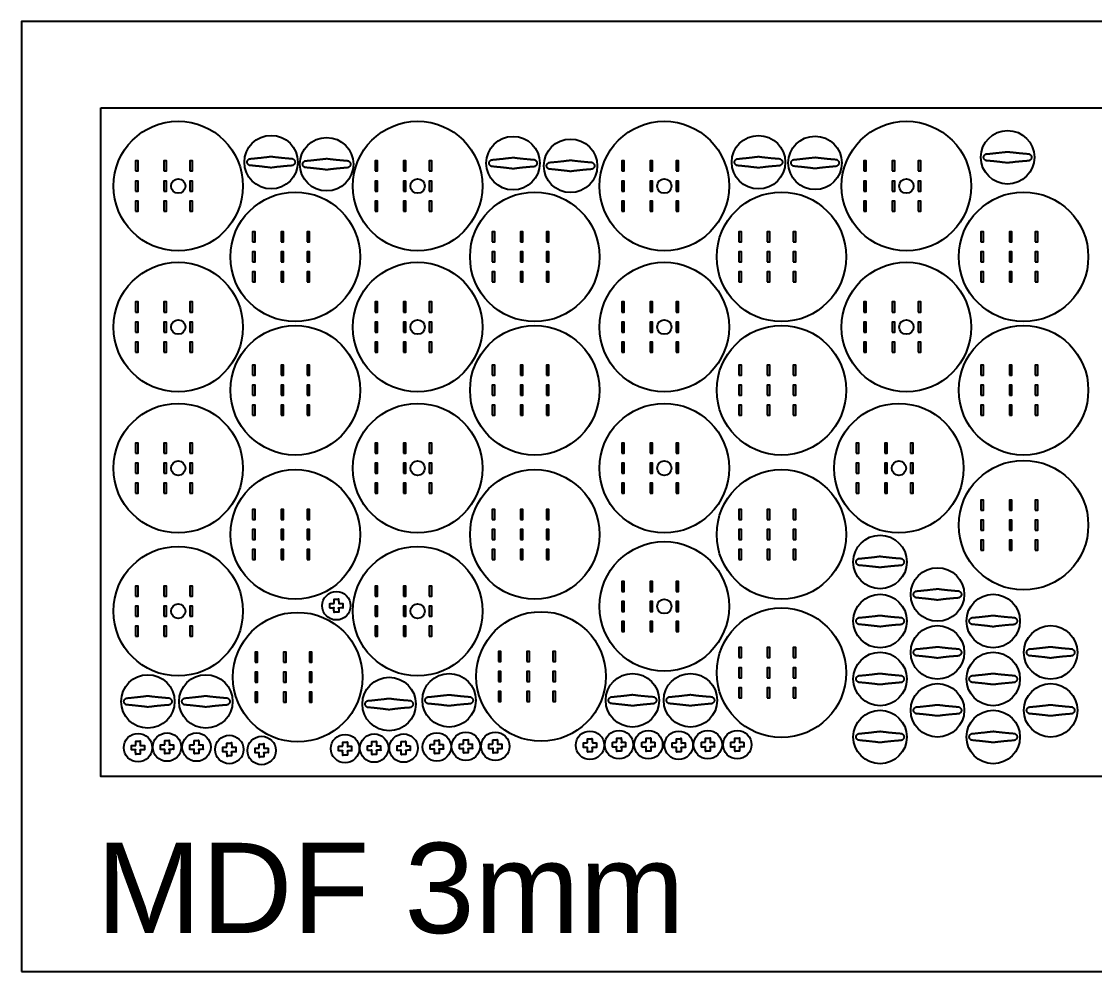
# Model space of a CAD drawing. Header units: metres. Extents: x -93 to 6479, y -472 to 3135.
# Drawn here: x -93 to 1191, y 893 to 2029 of the extents above; entities that cross this region are included whole.
import ezdxf

# ---------------------------------------------------------------- set-up
doc = ezdxf.new("R2010")
doc.units = ezdxf.units.M
doc.header["$LTSCALE"] = 0.001
doc.header["$MEASUREMENT"] = 0
for name, color, linetype, true_color in [('Cortes$Chicos (15)', 1, 'Continuous', 0xff0000), ('Cortes$Grandes (5)', 5, 'Continuous', 0x0000ff), ('Cortes$Medianos (5)', 7, 'Continuous', 0x3fbfbf), ('Láminas MDF', 7, 'Continuous', 0x000000), ('Texto y referencias', 7, 'Continuous', 0x000000)]:
    doc.layers.add(name, color=color, linetype=linetype, true_color=true_color)

msp = doc.modelspace()

# ---------------------------------------------------------------- linework, layer by layer
at = {"layer": 'Cortes$Chicos (15)'}
for points in [[(43.7, 1850.3), (46.7, 1850.3), (46.7, 1862.3), (43.7, 1862.3), (43.7, 1850.3)], [(77.7, 1850.3), (80.7, 1850.3), (80.7, 1862.3), (77.7, 1862.3), (77.7, 1850.3)], [(108.7, 1850.3), (111.7, 1850.3), (111.7, 1862.3), (108.7, 1862.3), (108.7, 1850.3)], [(330.2, 1850.3), (333.2, 1850.3), (333.2, 1862.3), (330.2, 1862.3), (330.2, 1850.3)], [(364.2, 1850.3), (367.2, 1850.3), (367.2, 1862.3), (364.2, 1862.3), (364.2, 1850.3)], [(395.2, 1850.3), (398.2, 1850.3), (398.2, 1862.3), (395.2, 1862.3), (395.2, 1850.3)], [(625.4, 1850.3), (628.4, 1850.3), (628.4, 1862.3), (625.4, 1862.3), (625.4, 1850.3)], [(659.4, 1850.3), (662.4, 1850.3), (662.4, 1862.3), (659.4, 1862.3), (659.4, 1850.3)], [(690.4, 1850.3), (693.4, 1850.3), (693.4, 1862.3), (690.4, 1862.3), (690.4, 1850.3)], [(915.1, 1850.3), (918.1, 1850.3), (918.1, 1862.3), (915.1, 1862.3), (915.1, 1850.3)], [(949.1, 1850.3), (952.1, 1850.3), (952.1, 1862.3), (949.1, 1862.3), (949.1, 1850.3)], [(980.2, 1850.3), (983.2, 1850.3), (983.2, 1862.3), (980.2, 1862.3), (980.2, 1850.3)], [(43.7, 1826.3), (46.7, 1826.3), (46.7, 1838.3), (43.7, 1838.3), (43.7, 1826.3)], [(77.7, 1826.3), (80.7, 1826.3), (80.7, 1838.3), (77.7, 1838.3), (77.7, 1826.3)], [(108.7, 1826.3), (111.7, 1826.3), (111.7, 1838.3), (108.7, 1838.3), (108.7, 1826.3)], [(330.2, 1826.3), (333.2, 1826.3), (333.2, 1838.3), (330.2, 1838.3), (330.2, 1826.3)], [(364.2, 1826.3), (367.2, 1826.3), (367.2, 1838.3), (364.2, 1838.3), (364.2, 1826.3)], [(395.2, 1826.3), (398.2, 1826.3), (398.2, 1838.3), (395.2, 1838.3), (395.2, 1826.3)], [(625.4, 1826.3), (628.4, 1826.3), (628.4, 1838.3), (625.4, 1838.3), (625.4, 1826.3)], [(659.4, 1826.3), (662.4, 1826.3), (662.4, 1838.3), (659.4, 1838.3), (659.4, 1826.3)], [(690.4, 1826.3), (693.4, 1826.3), (693.4, 1838.3), (690.4, 1838.3), (690.4, 1826.3)], [(915.1, 1826.3), (918.1, 1826.3), (918.1, 1838.3), (915.1, 1838.3), (915.1, 1826.3)], [(949.1, 1826.3), (952.1, 1826.3), (952.1, 1838.3), (949.1, 1838.3), (949.1, 1826.3)], [(980.2, 1826.3), (983.2, 1826.3), (983.2, 1838.3), (980.2, 1838.3), (980.2, 1826.3)], [(43.7, 1802.3), (46.7, 1802.3), (46.7, 1814.3), (43.7, 1814.3), (43.7, 1802.3)], [(77.7, 1802.3), (80.7, 1802.3), (80.7, 1814.3), (77.7, 1814.3), (77.7, 1802.3)], [(108.7, 1802.3), (111.7, 1802.3), (111.7, 1814.3), (108.7, 1814.3), (108.7, 1802.3)], [(330.2, 1802.3), (333.2, 1802.3), (333.2, 1814.3), (330.2, 1814.3), (330.2, 1802.3)], [(364.2, 1802.3), (367.2, 1802.3), (367.2, 1814.3), (364.2, 1814.3), (364.2, 1802.3)], [(395.2, 1802.3), (398.2, 1802.3), (398.2, 1814.3), (395.2, 1814.3), (395.2, 1802.3)], [(625.4, 1802.3), (628.4, 1802.3), (628.4, 1814.3), (625.4, 1814.3), (625.4, 1802.3)], [(659.4, 1802.3), (662.4, 1802.3), (662.4, 1814.3), (659.4, 1814.3), (659.4, 1802.3)], [(690.4, 1802.3), (693.4, 1802.3), (693.4, 1814.3), (690.4, 1814.3), (690.4, 1802.3)], [(915.1, 1802.3), (918.1, 1802.3), (918.1, 1814.3), (915.1, 1814.3), (915.1, 1802.3)], [(949.1, 1802.3), (952.1, 1802.3), (952.1, 1814.3), (949.1, 1814.3), (949.1, 1802.3)], [(980.2, 1802.3), (983.2, 1802.3), (983.2, 1814.3), (980.2, 1814.3), (980.2, 1802.3)], [(183.8, 1765.6), (186.8, 1765.6), (186.8, 1777.6), (183.8, 1777.6), (183.8, 1765.6)], [(217.8, 1765.6), (220.8, 1765.6), (220.8, 1777.6), (217.8, 1777.6), (217.8, 1765.6)], [(248.9, 1765.6), (251.9, 1765.6), (251.9, 1777.6), (248.9, 1777.6), (248.9, 1765.6)], [(470.4, 1765.6), (473.4, 1765.6), (473.4, 1777.6), (470.4, 1777.6), (470.4, 1765.6)], [(504.3, 1765.6), (507.3, 1765.6), (507.3, 1777.6), (504.3, 1777.6), (504.3, 1765.6)], [(535.4, 1765.6), (538.4, 1765.6), (538.4, 1777.6), (535.4, 1777.6), (535.4, 1765.6)], [(765.6, 1765.6), (768.6, 1765.6), (768.6, 1777.6), (765.6, 1777.6), (765.6, 1765.6)], [(799.5, 1765.6), (802.5, 1765.6), (802.5, 1777.6), (799.5, 1777.6), (799.5, 1765.6)], [(830.6, 1765.6), (833.6, 1765.6), (833.6, 1777.6), (830.6, 1777.6), (830.6, 1765.6)], [(1055.3, 1765.6), (1058.3, 1765.6), (1058.3, 1777.6), (1055.3, 1777.6), (1055.3, 1765.6)], [(1089.3, 1765.6), (1092.3, 1765.6), (1092.3, 1777.6), (1089.3, 1777.6), (1089.3, 1765.6)], [(1120.3, 1765.6), (1123.3, 1765.6), (1123.3, 1777.6), (1120.3, 1777.6), (1120.3, 1765.6)], [(183.8, 1741.6), (186.8, 1741.6), (186.8, 1753.6), (183.8, 1753.6), (183.8, 1741.6)], [(217.8, 1741.6), (220.8, 1741.6), (220.8, 1753.6), (217.8, 1753.6), (217.8, 1741.6)], [(248.9, 1741.6), (251.9, 1741.6), (251.9, 1753.6), (248.9, 1753.6), (248.9, 1741.6)], [(470.4, 1741.6), (473.4, 1741.6), (473.4, 1753.6), (470.4, 1753.6), (470.4, 1741.6)], [(504.3, 1741.6), (507.3, 1741.6), (507.3, 1753.6), (504.3, 1753.6), (504.3, 1741.6)], [(535.4, 1741.6), (538.4, 1741.6), (538.4, 1753.6), (535.4, 1753.6), (535.4, 1741.6)], [(765.6, 1741.6), (768.6, 1741.6), (768.6, 1753.6), (765.6, 1753.6), (765.6, 1741.6)], [(799.5, 1741.6), (802.5, 1741.6), (802.5, 1753.6), (799.5, 1753.6), (799.5, 1741.6)], [(830.6, 1741.6), (833.6, 1741.6), (833.6, 1753.6), (830.6, 1753.6), (830.6, 1741.6)], [(1055.3, 1741.6), (1058.3, 1741.6), (1058.3, 1753.6), (1055.3, 1753.6), (1055.3, 1741.6)], [(1089.3, 1741.6), (1092.3, 1741.6), (1092.3, 1753.6), (1089.3, 1753.6), (1089.3, 1741.6)], [(1120.3, 1741.6), (1123.3, 1741.6), (1123.3, 1753.6), (1120.3, 1753.6), (1120.3, 1741.6)], [(183.8, 1717.6), (186.8, 1717.6), (186.8, 1729.6), (183.8, 1729.6), (183.8, 1717.6)], [(217.8, 1717.6), (220.8, 1717.6), (220.8, 1729.6), (217.8, 1729.6), (217.8, 1717.6)], [(248.9, 1717.6), (251.9, 1717.6), (251.9, 1729.6), (248.9, 1729.6), (248.9, 1717.6)], [(470.4, 1717.6), (473.4, 1717.6), (473.4, 1729.6), (470.4, 1729.6), (470.4, 1717.6)], [(504.3, 1717.6), (507.3, 1717.6), (507.3, 1729.6), (504.3, 1729.6), (504.3, 1717.6)], [(535.4, 1717.6), (538.4, 1717.6), (538.4, 1729.6), (535.4, 1729.6), (535.4, 1717.6)], [(765.6, 1717.6), (768.6, 1717.6), (768.6, 1729.6), (765.6, 1729.6), (765.6, 1717.6)], [(799.5, 1717.6), (802.5, 1717.6), (802.5, 1729.6), (799.5, 1729.6), (799.5, 1717.6)], [(830.6, 1717.6), (833.6, 1717.6), (833.6, 1729.6), (830.6, 1729.6), (830.6, 1717.6)], [(1055.3, 1717.6), (1058.3, 1717.6), (1058.3, 1729.6), (1055.3, 1729.6), (1055.3, 1717.6)], [(1089.3, 1717.6), (1092.3, 1717.6), (1092.3, 1729.6), (1089.3, 1729.6), (1089.3, 1717.6)], [(1120.3, 1717.6), (1123.3, 1717.6), (1123.3, 1729.6), (1120.3, 1729.6), (1120.3, 1717.6)], [(43.7, 1681.6), (46.7, 1681.6), (46.7, 1693.6), (43.7, 1693.6), (43.7, 1681.6)], [(77.7, 1681.6), (80.7, 1681.6), (80.7, 1693.6), (77.7, 1693.6), (77.7, 1681.6)], [(108.7, 1681.6), (111.7, 1681.6), (111.7, 1693.6), (108.7, 1693.6), (108.7, 1681.6)], [(330.2, 1681.6), (333.2, 1681.6), (333.2, 1693.6), (330.2, 1693.6), (330.2, 1681.6)], [(364.2, 1681.6), (367.2, 1681.6), (367.2, 1693.6), (364.2, 1693.6), (364.2, 1681.6)], [(395.2, 1681.6), (398.2, 1681.6), (398.2, 1693.6), (395.2, 1693.6), (395.2, 1681.6)], [(625.4, 1681.6), (628.4, 1681.6), (628.4, 1693.6), (625.4, 1693.6), (625.4, 1681.6)], [(659.4, 1681.6), (662.4, 1681.6), (662.4, 1693.6), (659.4, 1693.6), (659.4, 1681.6)], [(690.4, 1681.6), (693.4, 1681.6), (693.4, 1693.6), (690.4, 1693.6), (690.4, 1681.6)], [(915.1, 1681.6), (918.1, 1681.6), (918.1, 1693.6), (915.1, 1693.6), (915.1, 1681.6)], [(949.1, 1681.6), (952.1, 1681.6), (952.1, 1693.6), (949.1, 1693.6), (949.1, 1681.6)], [(980.2, 1681.6), (983.2, 1681.6), (983.2, 1693.6), (980.2, 1693.6), (980.2, 1681.6)], [(43.7, 1657.6), (46.7, 1657.6), (46.7, 1669.6), (43.7, 1669.6), (43.7, 1657.6)], [(77.7, 1657.6), (80.7, 1657.6), (80.7, 1669.6), (77.7, 1669.6), (77.7, 1657.6)], [(108.7, 1657.6), (111.7, 1657.6), (111.7, 1669.6), (108.7, 1669.6), (108.7, 1657.6)], [(330.2, 1657.6), (333.2, 1657.6), (333.2, 1669.6), (330.2, 1669.6), (330.2, 1657.6)], [(364.2, 1657.6), (367.2, 1657.6), (367.2, 1669.6), (364.2, 1669.6), (364.2, 1657.6)], [(395.2, 1657.6), (398.2, 1657.6), (398.2, 1669.6), (395.2, 1669.6), (395.2, 1657.6)], [(625.4, 1657.6), (628.4, 1657.6), (628.4, 1669.6), (625.4, 1669.6), (625.4, 1657.6)], [(659.4, 1657.6), (662.4, 1657.6), (662.4, 1669.6), (659.4, 1669.6), (659.4, 1657.6)], [(690.4, 1657.6), (693.4, 1657.6), (693.4, 1669.6), (690.4, 1669.6), (690.4, 1657.6)], [(915.1, 1657.6), (918.1, 1657.6), (918.1, 1669.6), (915.1, 1669.6), (915.1, 1657.6)], [(949.1, 1657.6), (952.1, 1657.6), (952.1, 1669.6), (949.1, 1669.6), (949.1, 1657.6)], [(980.2, 1657.6), (983.2, 1657.6), (983.2, 1669.6), (980.2, 1669.6), (980.2, 1657.6)], [(43.7, 1633.6), (46.7, 1633.6), (46.7, 1645.6), (43.7, 1645.6), (43.7, 1633.6)], [(77.7, 1633.6), (80.7, 1633.6), (80.7, 1645.6), (77.7, 1645.6), (77.7, 1633.6)], [(108.7, 1633.6), (111.7, 1633.6), (111.7, 1645.6), (108.7, 1645.6), (108.7, 1633.6)], [(330.2, 1633.6), (333.2, 1633.6), (333.2, 1645.6), (330.2, 1645.6), (330.2, 1633.6)], [(364.2, 1633.6), (367.2, 1633.6), (367.2, 1645.6), (364.2, 1645.6), (364.2, 1633.6)], [(395.2, 1633.6), (398.2, 1633.6), (398.2, 1645.6), (395.2, 1645.6), (395.2, 1633.6)], [(625.4, 1633.6), (628.4, 1633.6), (628.4, 1645.6), (625.4, 1645.6), (625.4, 1633.6)], [(659.4, 1633.6), (662.4, 1633.6), (662.4, 1645.6), (659.4, 1645.6), (659.4, 1633.6)], [(690.4, 1633.6), (693.4, 1633.6), (693.4, 1645.6), (690.4, 1645.6), (690.4, 1633.6)], [(915.1, 1633.6), (918.1, 1633.6), (918.1, 1645.6), (915.1, 1645.6), (915.1, 1633.6)], [(949.1, 1633.6), (952.1, 1633.6), (952.1, 1645.6), (949.1, 1645.6), (949.1, 1633.6)], [(980.2, 1633.6), (983.2, 1633.6), (983.2, 1645.6), (980.2, 1645.6), (980.2, 1633.6)], [(183.8, 1606), (186.8, 1606), (186.8, 1618), (183.8, 1618), (183.8, 1606)], [(217.8, 1606), (220.8, 1606), (220.8, 1618), (217.8, 1618), (217.8, 1606)], [(248.9, 1606), (251.9, 1606), (251.9, 1618), (248.9, 1618), (248.9, 1606)], [(470.4, 1606), (473.4, 1606), (473.4, 1618), (470.4, 1618), (470.4, 1606)], [(504.3, 1606), (507.3, 1606), (507.3, 1618), (504.3, 1618), (504.3, 1606)], [(535.4, 1606), (538.4, 1606), (538.4, 1618), (535.4, 1618), (535.4, 1606)], [(765.6, 1606), (768.6, 1606), (768.6, 1618), (765.6, 1618), (765.6, 1606)], [(799.5, 1606), (802.5, 1606), (802.5, 1618), (799.5, 1618), (799.5, 1606)], [(830.6, 1606), (833.6, 1606), (833.6, 1618), (830.6, 1618), (830.6, 1606)], [(1055.3, 1606), (1058.3, 1606), (1058.3, 1618), (1055.3, 1618), (1055.3, 1606)], [(1089.3, 1606), (1092.3, 1606), (1092.3, 1618), (1089.3, 1618), (1089.3, 1606)], [(1120.3, 1606), (1123.3, 1606), (1123.3, 1618), (1120.3, 1618), (1120.3, 1606)], [(183.8, 1582), (186.8, 1582), (186.8, 1594), (183.8, 1594), (183.8, 1582)], [(217.8, 1582), (220.8, 1582), (220.8, 1594), (217.8, 1594), (217.8, 1582)], [(248.9, 1582), (251.9, 1582), (251.9, 1594), (248.9, 1594), (248.9, 1582)], [(470.4, 1582), (473.4, 1582), (473.4, 1594), (470.4, 1594), (470.4, 1582)], [(504.3, 1582), (507.3, 1582), (507.3, 1594), (504.3, 1594), (504.3, 1582)], [(535.4, 1582), (538.4, 1582), (538.4, 1594), (535.4, 1594), (535.4, 1582)], [(765.6, 1582), (768.6, 1582), (768.6, 1594), (765.6, 1594), (765.6, 1582)], [(799.5, 1582), (802.5, 1582), (802.5, 1594), (799.5, 1594), (799.5, 1582)], [(830.6, 1582), (833.6, 1582), (833.6, 1594), (830.6, 1594), (830.6, 1582)], [(1055.3, 1582), (1058.3, 1582), (1058.3, 1594), (1055.3, 1594), (1055.3, 1582)], [(1089.3, 1582), (1092.3, 1582), (1092.3, 1594), (1089.3, 1594), (1089.3, 1582)], [(1120.3, 1582), (1123.3, 1582), (1123.3, 1594), (1120.3, 1594), (1120.3, 1582)], [(183.8, 1558), (186.8, 1558), (186.8, 1570), (183.8, 1570), (183.8, 1558)], [(217.8, 1558), (220.8, 1558), (220.8, 1570), (217.8, 1570), (217.8, 1558)], [(248.9, 1558), (251.9, 1558), (251.9, 1570), (248.9, 1570), (248.9, 1558)], [(470.4, 1558), (473.4, 1558), (473.4, 1570), (470.4, 1570), (470.4, 1558)], [(504.3, 1558), (507.3, 1558), (507.3, 1570), (504.3, 1570), (504.3, 1558)], [(535.4, 1558), (538.4, 1558), (538.4, 1570), (535.4, 1570), (535.4, 1558)], [(765.6, 1558), (768.6, 1558), (768.6, 1570), (765.6, 1570), (765.6, 1558)], [(799.5, 1558), (802.5, 1558), (802.5, 1570), (799.5, 1570), (799.5, 1558)], [(830.6, 1558), (833.6, 1558), (833.6, 1570), (830.6, 1570), (830.6, 1558)], [(1055.3, 1558), (1058.3, 1558), (1058.3, 1570), (1055.3, 1570), (1055.3, 1558)], [(1089.3, 1558), (1092.3, 1558), (1092.3, 1570), (1089.3, 1570), (1089.3, 1558)], [(1120.3, 1558), (1123.3, 1558), (1123.3, 1570), (1120.3, 1570), (1120.3, 1558)], [(43.7, 1512.8), (46.7, 1512.8), (46.7, 1524.8), (43.7, 1524.8), (43.7, 1512.8)], [(77.7, 1512.8), (80.7, 1512.8), (80.7, 1524.8), (77.7, 1524.8), (77.7, 1512.8)], [(108.7, 1512.8), (111.7, 1512.8), (111.7, 1524.8), (108.7, 1524.8), (108.7, 1512.8)], [(330.2, 1512.8), (333.2, 1512.8), (333.2, 1524.8), (330.2, 1524.8), (330.2, 1512.8)], [(364.2, 1512.8), (367.2, 1512.8), (367.2, 1524.8), (364.2, 1524.8), (364.2, 1512.8)], [(395.2, 1512.8), (398.2, 1512.8), (398.2, 1524.8), (395.2, 1524.8), (395.2, 1512.8)], [(625.4, 1512.8), (628.4, 1512.8), (628.4, 1524.8), (625.4, 1524.8), (625.4, 1512.8)], [(659.4, 1512.8), (662.4, 1512.8), (662.4, 1524.8), (659.4, 1524.8), (659.4, 1512.8)], [(690.4, 1512.8), (693.4, 1512.8), (693.4, 1524.8), (690.4, 1524.8), (690.4, 1512.8)], [(906.1, 1512.8), (909.1, 1512.8), (909.1, 1524.8), (906.1, 1524.8), (906.1, 1512.8)], [(940.1, 1512.8), (943.1, 1512.8), (943.1, 1524.8), (940.1, 1524.8), (940.1, 1512.8)], [(971.2, 1512.8), (974.2, 1512.8), (974.2, 1524.8), (971.2, 1524.8), (971.2, 1512.8)], [(43.7, 1488.8), (46.7, 1488.8), (46.7, 1500.8), (43.7, 1500.8), (43.7, 1488.8)], [(77.7, 1488.8), (80.7, 1488.8), (80.7, 1500.8), (77.7, 1500.8), (77.7, 1488.8)], [(108.7, 1488.8), (111.7, 1488.8), (111.7, 1500.8), (108.7, 1500.8), (108.7, 1488.8)], [(330.2, 1488.8), (333.2, 1488.8), (333.2, 1500.8), (330.2, 1500.8), (330.2, 1488.8)], [(364.2, 1488.8), (367.2, 1488.8), (367.2, 1500.8), (364.2, 1500.8), (364.2, 1488.8)], [(395.2, 1488.8), (398.2, 1488.8), (398.2, 1500.8), (395.2, 1500.8), (395.2, 1488.8)], [(625.4, 1488.8), (628.4, 1488.8), (628.4, 1500.8), (625.4, 1500.8), (625.4, 1488.8)], [(659.4, 1488.8), (662.4, 1488.8), (662.4, 1500.8), (659.4, 1500.8), (659.4, 1488.8)], [(690.4, 1488.8), (693.4, 1488.8), (693.4, 1500.8), (690.4, 1500.8), (690.4, 1488.8)], [(906.1, 1488.8), (909.1, 1488.8), (909.1, 1500.8), (906.1, 1500.8), (906.1, 1488.8)], [(940.1, 1488.8), (943.1, 1488.8), (943.1, 1500.8), (940.1, 1500.8), (940.1, 1488.8)], [(971.2, 1488.8), (974.2, 1488.8), (974.2, 1500.8), (971.2, 1500.8), (971.2, 1488.8)], [(43.7, 1464.8), (46.7, 1464.8), (46.7, 1476.8), (43.7, 1476.8), (43.7, 1464.8)], [(77.7, 1464.8), (80.7, 1464.8), (80.7, 1476.8), (77.7, 1476.8), (77.7, 1464.8)], [(108.7, 1464.8), (111.7, 1464.8), (111.7, 1476.8), (108.7, 1476.8), (108.7, 1464.8)], [(330.2, 1464.8), (333.2, 1464.8), (333.2, 1476.8), (330.2, 1476.8), (330.2, 1464.8)], [(364.2, 1464.8), (367.2, 1464.8), (367.2, 1476.8), (364.2, 1476.8), (364.2, 1464.8)], [(395.2, 1464.8), (398.2, 1464.8), (398.2, 1476.8), (395.2, 1476.8), (395.2, 1464.8)], [(625.4, 1464.8), (628.4, 1464.8), (628.4, 1476.8), (625.4, 1476.8), (625.4, 1464.8)], [(659.4, 1464.8), (662.4, 1464.8), (662.4, 1476.8), (659.4, 1476.8), (659.4, 1464.8)], [(690.4, 1464.8), (693.4, 1464.8), (693.4, 1476.8), (690.4, 1476.8), (690.4, 1464.8)], [(906.1, 1464.8), (909.1, 1464.8), (909.1, 1476.8), (906.1, 1476.8), (906.1, 1464.8)], [(940.1, 1464.8), (943.1, 1464.8), (943.1, 1476.8), (940.1, 1476.8), (940.1, 1464.8)], [(971.2, 1464.8), (974.2, 1464.8), (974.2, 1476.8), (971.2, 1476.8), (971.2, 1464.8)], [(1055.3, 1444.6), (1058.3, 1444.6), (1058.3, 1456.6), (1055.3, 1456.6), (1055.3, 1444.6)], [(1089.3, 1444.6), (1092.3, 1444.6), (1092.3, 1456.6), (1089.3, 1456.6), (1089.3, 1444.6)], [(1120.3, 1444.6), (1123.3, 1444.6), (1123.3, 1456.6), (1120.3, 1456.6), (1120.3, 1444.6)], [(183.8, 1433.5), (186.8, 1433.5), (186.8, 1445.5), (183.8, 1445.5), (183.8, 1433.5)], [(217.8, 1433.5), (220.8, 1433.5), (220.8, 1445.5), (217.8, 1445.5), (217.8, 1433.5)], [(248.9, 1433.5), (251.9, 1433.5), (251.9, 1445.5), (248.9, 1445.5), (248.9, 1433.5)], [(470.4, 1433.5), (473.4, 1433.5), (473.4, 1445.5), (470.4, 1445.5), (470.4, 1433.5)], [(504.3, 1433.5), (507.3, 1433.5), (507.3, 1445.5), (504.3, 1445.5), (504.3, 1433.5)], [(535.4, 1433.5), (538.4, 1433.5), (538.4, 1445.5), (535.4, 1445.5), (535.4, 1433.5)], [(765.6, 1433.5), (768.6, 1433.5), (768.6, 1445.5), (765.6, 1445.5), (765.6, 1433.5)], [(799.5, 1433.5), (802.5, 1433.5), (802.5, 1445.5), (799.5, 1445.5), (799.5, 1433.5)], [(830.6, 1433.5), (833.6, 1433.5), (833.6, 1445.5), (830.6, 1445.5), (830.6, 1433.5)], [(1055.3, 1420.6), (1058.3, 1420.6), (1058.3, 1432.6), (1055.3, 1432.6), (1055.3, 1420.6)], [(1089.3, 1420.6), (1092.3, 1420.6), (1092.3, 1432.6), (1089.3, 1432.6), (1089.3, 1420.6)], [(1120.3, 1420.6), (1123.3, 1420.6), (1123.3, 1432.6), (1120.3, 1432.6), (1120.3, 1420.6)], [(183.8, 1409.5), (186.8, 1409.5), (186.8, 1421.5), (183.8, 1421.5), (183.8, 1409.5)], [(217.8, 1409.5), (220.8, 1409.5), (220.8, 1421.5), (217.8, 1421.5), (217.8, 1409.5)], [(248.9, 1409.5), (251.9, 1409.5), (251.9, 1421.5), (248.9, 1421.5), (248.9, 1409.5)], [(470.4, 1409.5), (473.4, 1409.5), (473.4, 1421.5), (470.4, 1421.5), (470.4, 1409.5)], [(504.3, 1409.5), (507.3, 1409.5), (507.3, 1421.5), (504.3, 1421.5), (504.3, 1409.5)], [(535.4, 1409.5), (538.4, 1409.5), (538.4, 1421.5), (535.4, 1421.5), (535.4, 1409.5)], [(765.6, 1409.5), (768.6, 1409.5), (768.6, 1421.5), (765.6, 1421.5), (765.6, 1409.5)], [(799.5, 1409.5), (802.5, 1409.5), (802.5, 1421.5), (799.5, 1421.5), (799.5, 1409.5)], [(830.6, 1409.5), (833.6, 1409.5), (833.6, 1421.5), (830.6, 1421.5), (830.6, 1409.5)], [(1055.3, 1396.6), (1058.3, 1396.6), (1058.3, 1408.6), (1055.3, 1408.6), (1055.3, 1396.6)], [(1089.3, 1396.6), (1092.3, 1396.6), (1092.3, 1408.6), (1089.3, 1408.6), (1089.3, 1396.6)], [(1120.3, 1396.6), (1123.3, 1396.6), (1123.3, 1408.6), (1120.3, 1408.6), (1120.3, 1396.6)], [(183.8, 1385.5), (186.8, 1385.5), (186.8, 1397.5), (183.8, 1397.5), (183.8, 1385.5)], [(217.8, 1385.5), (220.8, 1385.5), (220.8, 1397.5), (217.8, 1397.5), (217.8, 1385.5)], [(248.9, 1385.5), (251.9, 1385.5), (251.9, 1397.5), (248.9, 1397.5), (248.9, 1385.5)], [(470.4, 1385.5), (473.4, 1385.5), (473.4, 1397.5), (470.4, 1397.5), (470.4, 1385.5)], [(504.3, 1385.5), (507.3, 1385.5), (507.3, 1397.5), (504.3, 1397.5), (504.3, 1385.5)], [(535.4, 1385.5), (538.4, 1385.5), (538.4, 1397.5), (535.4, 1397.5), (535.4, 1385.5)], [(765.6, 1385.5), (768.6, 1385.5), (768.6, 1397.5), (765.6, 1397.5), (765.6, 1385.5)], [(799.5, 1385.5), (802.5, 1385.5), (802.5, 1397.5), (799.5, 1397.5), (799.5, 1385.5)], [(830.6, 1385.5), (833.6, 1385.5), (833.6, 1397.5), (830.6, 1397.5), (830.6, 1385.5)], [(43.7, 1341.7), (46.7, 1341.7), (46.7, 1353.7), (43.7, 1353.7), (43.7, 1341.7)], [(77.7, 1341.7), (80.7, 1341.7), (80.7, 1353.7), (77.7, 1353.7), (77.7, 1341.7)], [(108.7, 1341.7), (111.7, 1341.7), (111.7, 1353.7), (108.7, 1353.7), (108.7, 1341.7)], [(330.2, 1341.7), (333.2, 1341.7), (333.2, 1353.7), (330.2, 1353.7), (330.2, 1341.7)], [(364.2, 1341.7), (367.2, 1341.7), (367.2, 1353.7), (364.2, 1353.7), (364.2, 1341.7)], [(395.2, 1341.7), (398.2, 1341.7), (398.2, 1353.7), (395.2, 1353.7), (395.2, 1341.7)], [(625.4, 1347.4), (628.4, 1347.4), (628.4, 1359.4), (625.4, 1359.4), (625.4, 1347.4)], [(659.4, 1347.4), (662.4, 1347.4), (662.4, 1359.4), (659.4, 1359.4), (659.4, 1347.4)], [(690.4, 1347.4), (693.4, 1347.4), (693.4, 1359.4), (690.4, 1359.4), (690.4, 1347.4)], [(43.7, 1317.7), (46.7, 1317.7), (46.7, 1329.7), (43.7, 1329.7), (43.7, 1317.7)], [(77.7, 1317.7), (80.7, 1317.7), (80.7, 1329.7), (77.7, 1329.7), (77.7, 1317.7)], [(108.7, 1317.7), (111.7, 1317.7), (111.7, 1329.7), (108.7, 1329.7), (108.7, 1317.7)], [(330.2, 1317.7), (333.2, 1317.7), (333.2, 1329.7), (330.2, 1329.7), (330.2, 1317.7)], [(364.2, 1317.7), (367.2, 1317.7), (367.2, 1329.7), (364.2, 1329.7), (364.2, 1317.7)], [(395.2, 1317.7), (398.2, 1317.7), (398.2, 1329.7), (395.2, 1329.7), (395.2, 1317.7)], [(625.4, 1323.4), (628.4, 1323.4), (628.4, 1335.4), (625.4, 1335.4), (625.4, 1323.4)], [(659.4, 1323.4), (662.4, 1323.4), (662.4, 1335.4), (659.4, 1335.4), (659.4, 1323.4)], [(690.4, 1323.4), (693.4, 1323.4), (693.4, 1335.4), (690.4, 1335.4), (690.4, 1323.4)], [(625.4, 1299.4), (628.4, 1299.4), (628.4, 1311.4), (625.4, 1311.4), (625.4, 1299.4)], [(659.4, 1299.4), (662.4, 1299.4), (662.4, 1311.4), (659.4, 1311.4), (659.4, 1299.4)], [(690.4, 1299.4), (693.4, 1299.4), (693.4, 1311.4), (690.4, 1311.4), (690.4, 1299.4)], [(43.7, 1293.7), (46.7, 1293.7), (46.7, 1305.7), (43.7, 1305.7), (43.7, 1293.7)], [(77.7, 1293.7), (80.7, 1293.7), (80.7, 1305.7), (77.7, 1305.7), (77.7, 1293.7)], [(108.7, 1293.7), (111.7, 1293.7), (111.7, 1305.7), (108.7, 1305.7), (108.7, 1293.7)], [(330.2, 1293.7), (333.2, 1293.7), (333.2, 1305.7), (330.2, 1305.7), (330.2, 1293.7)], [(364.2, 1293.7), (367.2, 1293.7), (367.2, 1305.7), (364.2, 1305.7), (364.2, 1293.7)], [(395.2, 1293.7), (398.2, 1293.7), (398.2, 1305.7), (395.2, 1305.7), (395.2, 1293.7)], [(186.7, 1262.8), (189.7, 1262.8), (189.7, 1274.8), (186.7, 1274.8), (186.7, 1262.8)], [(220.7, 1262.8), (223.7, 1262.8), (223.7, 1274.8), (220.7, 1274.8), (220.7, 1262.8)], [(251.7, 1262.8), (254.7, 1262.8), (254.7, 1274.8), (251.7, 1274.8), (251.7, 1262.8)], [(477.9, 1263.6), (480.9, 1263.6), (480.9, 1275.6), (477.9, 1275.6), (477.9, 1263.6)], [(511.9, 1263.6), (514.9, 1263.6), (514.9, 1275.6), (511.9, 1275.6), (511.9, 1263.6)], [(543, 1263.6), (546, 1263.6), (546, 1275.6), (543, 1275.6), (543, 1263.6)], [(765.6, 1268.1), (768.6, 1268.1), (768.6, 1280.1), (765.6, 1280.1), (765.6, 1268.1)], [(799.5, 1268.1), (802.5, 1268.1), (802.5, 1280.1), (799.5, 1280.1), (799.5, 1268.1)], [(830.6, 1268.1), (833.6, 1268.1), (833.6, 1280.1), (830.6, 1280.1), (830.6, 1268.1)], [(186.7, 1238.8), (189.7, 1238.8), (189.7, 1250.8), (186.7, 1250.8), (186.7, 1238.8)], [(220.7, 1238.8), (223.7, 1238.8), (223.7, 1250.8), (220.7, 1250.8), (220.7, 1238.8)], [(251.7, 1238.8), (254.7, 1238.8), (254.7, 1250.8), (251.7, 1250.8), (251.7, 1238.8)], [(477.9, 1239.6), (480.9, 1239.6), (480.9, 1251.6), (477.9, 1251.6), (477.9, 1239.6)], [(511.9, 1239.6), (514.9, 1239.6), (514.9, 1251.6), (511.9, 1251.6), (511.9, 1239.6)], [(543, 1239.6), (546, 1239.6), (546, 1251.6), (543, 1251.6), (543, 1239.6)], [(765.6, 1244.1), (768.6, 1244.1), (768.6, 1256.1), (765.6, 1256.1), (765.6, 1244.1)], [(799.5, 1244.1), (802.5, 1244.1), (802.5, 1256.1), (799.5, 1256.1), (799.5, 1244.1)], [(830.6, 1244.1), (833.6, 1244.1), (833.6, 1256.1), (830.6, 1256.1), (830.6, 1244.1)], [(186.7, 1214.8), (189.7, 1214.8), (189.7, 1226.8), (186.7, 1226.8), (186.7, 1214.8)], [(220.7, 1214.8), (223.7, 1214.8), (223.7, 1226.8), (220.7, 1226.8), (220.7, 1214.8)], [(251.7, 1214.8), (254.7, 1214.8), (254.7, 1226.8), (251.7, 1226.8), (251.7, 1214.8)], [(477.9, 1215.6), (480.9, 1215.6), (480.9, 1227.6), (477.9, 1227.6), (477.9, 1215.6)], [(511.9, 1215.6), (514.9, 1215.6), (514.9, 1227.6), (511.9, 1227.6), (511.9, 1215.6)], [(543, 1215.6), (546, 1215.6), (546, 1227.6), (543, 1227.6), (543, 1215.6)], [(765.6, 1220.1), (768.6, 1220.1), (768.6, 1232.1), (765.6, 1232.1), (765.6, 1220.1)], [(799.5, 1220.1), (802.5, 1220.1), (802.5, 1232.1), (799.5, 1232.1), (799.5, 1220.1)], [(830.6, 1220.1), (833.6, 1220.1), (833.6, 1232.1), (830.6, 1232.1), (830.6, 1220.1)]]:
    msp.add_lwpolyline(points, dxfattribs=at)
for centre, radius in [((94.7, 1832.3), 77.5), ((381.2, 1832.3), 77.5), ((676.4, 1832.3), 77.5), ((966.1, 1832.3), 77.5), ((94.7, 1832.3), 8.62), ((381.2, 1832.3), 8.62), ((676.4, 1832.3), 8.62), ((966.1, 1832.3), 8.62), ((234.8, 1747.6), 77.5), ((521.4, 1747.6), 77.5), ((816.6, 1747.6), 77.5), ((1106.3, 1747.6), 77.5), ((94.7, 1663.6), 77.5), ((381.2, 1663.6), 77.5), ((676.4, 1663.6), 77.5), ((966.1, 1663.6), 77.5), ((94.7, 1663.6), 8.62), ((381.2, 1663.6), 8.62), ((676.4, 1663.6), 8.62), ((966.1, 1663.6), 8.62), ((234.8, 1588), 77.5), ((521.4, 1588), 77.5), ((816.6, 1588), 77.5), ((1106.3, 1588), 77.5), ((94.7, 1494.8), 77.5), ((381.2, 1494.8), 77.5), ((676.4, 1494.8), 77.5), ((957.1, 1494.8), 77.5), ((94.7, 1494.8), 8.62), ((381.2, 1494.8), 8.62), ((676.4, 1494.8), 8.62), ((957.1, 1494.8), 8.62), ((1106.3, 1426.6), 77.5), ((234.8, 1415.5), 77.5), ((521.4, 1415.5), 77.5), ((816.6, 1415.5), 77.5), ((934.6, 1382.6), 32), ((94.7, 1323.7), 77.5), ((381.2, 1323.7), 77.5), ((676.4, 1329.4), 77.5), ((1003.3, 1343.7), 32), ((676.4, 1329.4), 8.62), ((934.6, 1311.9), 32), ((1070, 1311.9), 32), ((94.7, 1323.7), 8.62), ((381.2, 1323.7), 8.62), ((528.9, 1245.6), 77.5), ((816.6, 1250.1), 77.5), ((237.7, 1244.8), 77.5), ((1003.3, 1274.4), 32), ((1138.7, 1274.4), 32), ((934.6, 1242.6), 32), ((1070, 1242.6), 32), ((418.9, 1217.1), 32), ((638.3, 1217.1), 32), ((707.7, 1217.1), 32), ((1003.3, 1205.1), 32), ((1138.7, 1205.1), 32), ((934.6, 1173.2), 32), ((1070, 1173.2), 32)]:
    msp.add_circle(centre, radius, dxfattribs=at)
for points in [[(959.3, 1378.3), (963, 1378.5), (963.3, 1382.6), (963, 1386.7), (959.3, 1386.9), (947, 1387.7), (934.6, 1389.4), (922.3, 1387.8), (910, 1386.7), (906.3, 1386.8), (905.9, 1382.6), (906.3, 1378.4), (910, 1378.5), (922.3, 1377.4), (934.6, 1375.9), (947, 1377.5), (959.3, 1378.3)], [(1027.9, 1339.5), (1031.7, 1339.7), (1032, 1343.7), (1031.7, 1347.8), (1027.9, 1348), (1015.6, 1348.8), (1003.3, 1350.5), (991, 1348.9), (978.7, 1347.8), (975, 1347.9), (974.6, 1343.7), (975, 1339.5), (978.7, 1339.7), (991, 1338.5), (1003.3, 1337), (1015.6, 1338.6), (1027.9, 1339.5)], [(959.3, 1307.6), (963, 1307.8), (963.3, 1311.9), (963, 1316), (959.3, 1316.2), (947, 1317), (934.6, 1318.7), (922.3, 1317.1), (910, 1316), (906.3, 1316.1), (905.9, 1311.9), (906.3, 1307.7), (910, 1307.8), (922.3, 1306.7), (934.6, 1305.1), (947, 1306.8), (959.3, 1307.6)], [(1094.6, 1307.6), (1098.3, 1307.8), (1098.7, 1311.9), (1098.3, 1316), (1094.6, 1316.2), (1082.3, 1317), (1070, 1318.7), (1057.7, 1317.1), (1045.4, 1316), (1041.6, 1316.1), (1041.3, 1311.9), (1041.6, 1307.7), (1045.4, 1307.8), (1057.7, 1306.7), (1070, 1305.1), (1082.3, 1306.8), (1094.6, 1307.6)], [(1027.9, 1270.1), (1031.7, 1270.3), (1032, 1274.4), (1031.7, 1278.5), (1027.9, 1278.7), (1015.6, 1279.5), (1003.3, 1281.2), (991, 1279.6), (978.7, 1278.5), (975, 1278.6), (974.6, 1274.4), (975, 1270.2), (978.7, 1270.3), (991, 1269.2), (1003.3, 1267.6), (1015.6, 1269.3), (1027.9, 1270.1)], [(1163.3, 1270.1), (1167, 1270.3), (1167.4, 1274.4), (1167, 1278.5), (1163.3, 1278.7), (1151, 1279.5), (1138.7, 1281.2), (1126.3, 1279.6), (1114, 1278.5), (1110.3, 1278.6), (1110, 1274.4), (1110.3, 1270.2), (1114, 1270.3), (1126.3, 1269.2), (1138.7, 1267.6), (1151, 1269.3), (1163.3, 1270.1)], [(959.3, 1238.3), (963, 1238.5), (963.3, 1242.6), (963, 1246.6), (959.3, 1246.8), (947, 1247.7), (934.6, 1249.3), (922.3, 1247.8), (910, 1246.6), (906.3, 1246.8), (905.9, 1242.6), (906.3, 1238.4), (910, 1238.5), (922.3, 1237.3), (934.6, 1235.8), (947, 1237.4), (959.3, 1238.3)], [(1094.6, 1238.3), (1098.3, 1238.5), (1098.7, 1242.6), (1098.3, 1246.6), (1094.6, 1246.8), (1082.3, 1247.7), (1070, 1249.3), (1057.7, 1247.8), (1045.4, 1246.6), (1041.6, 1246.8), (1041.3, 1242.6), (1041.6, 1238.4), (1045.4, 1238.5), (1057.7, 1237.3), (1070, 1235.8), (1082.3, 1237.4), (1094.6, 1238.3)], [(443.5, 1212.8), (447.2, 1213), (447.6, 1217.1), (447.2, 1221.1), (443.5, 1221.3), (431.2, 1222.2), (418.9, 1223.8), (406.6, 1222.3), (394.2, 1221.1), (390.5, 1221.3), (390.2, 1217.1), (390.5, 1212.9), (394.2, 1213), (406.6, 1211.9), (418.9, 1210.3), (431.2, 1212), (443.5, 1212.8)], [(663, 1212.9), (666.7, 1213.1), (667, 1217.1), (666.7, 1221.2), (663, 1221.4), (650.7, 1222.2), (638.3, 1223.9), (626, 1222.3), (613.7, 1221.2), (610, 1221.3), (609.6, 1217.1), (610, 1212.9), (613.7, 1213.1), (626, 1211.9), (638.3, 1210.4), (650.7, 1212), (663, 1212.9)], [(732.3, 1212.9), (736, 1213.1), (736.4, 1217.1), (736, 1221.2), (732.3, 1221.4), (720, 1222.2), (707.7, 1223.9), (695.4, 1222.3), (683, 1221.2), (679.3, 1221.3), (679, 1217.1), (679.3, 1212.9), (683, 1213.1), (695.4, 1211.9), (707.7, 1210.4), (720, 1212), (732.3, 1212.9)], [(1027.9, 1200.8), (1031.7, 1201), (1032, 1205.1), (1031.7, 1209.1), (1027.9, 1209.3), (1015.6, 1210.2), (1003.3, 1211.8), (991, 1210.3), (978.7, 1209.1), (975, 1209.3), (974.6, 1205.1), (975, 1200.9), (978.7, 1201), (991, 1199.9), (1003.3, 1198.3), (1015.6, 1200), (1027.9, 1200.8)], [(1163.3, 1200.8), (1167, 1201), (1167.4, 1205.1), (1167, 1209.1), (1163.3, 1209.3), (1151, 1210.2), (1138.7, 1211.8), (1126.3, 1210.3), (1114, 1209.1), (1110.3, 1209.3), (1110, 1205.1), (1110.3, 1200.9), (1114, 1201), (1126.3, 1199.9), (1138.7, 1198.3), (1151, 1200), (1163.3, 1200.8)], [(959.3, 1169), (963, 1169.2), (963.3, 1173.2), (963, 1177.3), (959.3, 1177.5), (947, 1178.4), (934.6, 1180), (922.3, 1178.5), (910, 1177.3), (906.3, 1177.4), (905.9, 1173.2), (906.3, 1169), (910, 1169.2), (922.3, 1168), (934.6, 1166.5), (947, 1168.1), (959.3, 1169)], [(1094.6, 1169), (1098.3, 1169.2), (1098.7, 1173.2), (1098.3, 1177.3), (1094.6, 1177.5), (1082.3, 1178.4), (1070, 1180), (1057.7, 1178.5), (1045.4, 1177.3), (1041.6, 1177.4), (1041.3, 1173.2), (1041.6, 1169), (1045.4, 1169.2), (1057.7, 1168), (1070, 1166.5), (1082.3, 1168.1), (1094.6, 1169)]]:
    msp.add_rational_spline(points, [1, 0.707106781187, 1, 0.707106781187, 1, 1, 1, 1, 1, 0.707106781187, 1, 0.707106781187, 1, 1, 1, 1, 1], degree=2, knots=[-9.533403, -9.533403, -9.533403, -8.905084, -8.905084, -8.276765, -8.276765, -5.709179, -5.709179, -3.141593, -3.141593, -2.513274, -2.513274, -1.884956, -1.884956, 0.682631, 0.682631, 3.250217, 3.250217, 3.250217], dxfattribs=at)
at = {"layer": 'Cortes$Grandes (5)'}
for centre, radius in [((495.4, 1859.7), 32), ((564.2, 1856.5), 32), ((789.1, 1860.8), 32), ((856.8, 1860), 32), ((1087.2, 1866.7), 32), ((693.7, 1163.3, -176.3), 17), ((728.5, 1164, -176.3), 17), ((763.7, 1164, -176.3), 17)]:
    msp.add_circle(centre, radius, dxfattribs=at)
for points in [[(520.1, 1855.4), (523.8, 1855.6), (524.1, 1859.7), (523.8, 1863.8), (520.1, 1864), (507.8, 1864.8), (495.4, 1866.5), (483.1, 1864.9), (470.8, 1863.8), (467.1, 1863.9), (466.7, 1859.7), (467.1, 1855.5), (470.8, 1855.6), (483.1, 1854.5), (495.4, 1852.9), (507.8, 1854.6), (520.1, 1855.4)], [(588.8, 1852.3), (592.6, 1852.5), (592.9, 1856.5), (592.6, 1860.6), (588.8, 1860.8), (576.5, 1861.6), (564.2, 1863.3), (551.9, 1861.7), (539.6, 1860.6), (535.8, 1860.7), (535.5, 1856.5), (535.8, 1852.3), (539.6, 1852.5), (551.9, 1851.3), (564.2, 1849.8), (576.5, 1851.4), (588.8, 1852.3)], [(813.7, 1856.5), (817.5, 1856.7), (817.8, 1860.8), (817.5, 1864.9), (813.7, 1865.1), (801.4, 1865.9), (789.1, 1867.6), (776.8, 1866), (764.5, 1864.9), (760.7, 1865), (760.4, 1860.8), (760.7, 1856.6), (764.5, 1856.7), (776.8, 1855.6), (789.1, 1854), (801.4, 1855.7), (813.7, 1856.5)], [(881.4, 1855.7), (885.1, 1855.9), (885.5, 1860), (885.1, 1864), (881.4, 1864.2), (869.1, 1865.1), (856.8, 1866.7), (844.5, 1865.2), (832.2, 1864), (828.4, 1864.2), (828.1, 1860), (828.4, 1855.7), (832.2, 1855.9), (844.5, 1854.7), (856.8, 1853.2), (869.1, 1854.8), (881.4, 1855.7)], [(1111.9, 1862.4), (1115.6, 1862.6), (1115.9, 1866.7), (1115.6, 1870.7), (1111.9, 1870.9), (1099.6, 1871.8), (1087.2, 1873.4), (1074.9, 1871.9), (1062.6, 1870.7), (1058.9, 1870.9), (1058.5, 1866.7), (1058.9, 1862.5), (1062.6, 1862.6), (1074.9, 1861.5), (1087.2, 1859.9), (1099.6, 1861.6), (1111.9, 1862.4)]]:
    msp.add_rational_spline(points, [1, 0.707106781187, 1, 0.707106781187, 1, 1, 1, 1, 1, 0.707106781187, 1, 0.707106781187, 1, 1, 1, 1, 1], degree=2, knots=[-9.533403, -9.533403, -9.533403, -8.905084, -8.905084, -8.276765, -8.276765, -5.709179, -5.709179, -3.141593, -3.141593, -2.513274, -2.513274, -1.884956, -1.884956, 0.682631, 0.682631, 3.250217, 3.250217, 3.250217], dxfattribs=at)
for points in [[(690.9, 1166.1, -176.3), (688.5, 1166.1, -176.3), (686, 1166.1, -176.3), (686, 1163.3, -176.3), (686, 1160.6, -176.3), (688.5, 1160.6, -176.3), (690.9, 1160.6, -176.3), (690.9, 1158.1, -176.3), (690.9, 1155.6, -176.3), (693.7, 1155.6, -176.3), (696.5, 1155.6, -176.3), (696.5, 1158.1, -176.3), (696.5, 1160.6, -176.3), (699, 1160.6, -176.3), (701.5, 1160.6, -176.3), (701.5, 1163.3, -176.3), (701.5, 1166.1, -176.3), (698.9, 1166.1, -176.3), (696.5, 1166.1, -176.3), (696.5, 1168.6, -176.3), (696.5, 1171.1, -176.3), (693.7, 1171.1, -176.3), (690.9, 1171.1, -176.3), (690.9, 1168.6, -176.3), (690.9, 1166.1, -176.3)], [(725.7, 1166.8, -176.3), (723.3, 1166.8, -176.3), (720.8, 1166.8, -176.3), (720.8, 1164, -176.3), (720.8, 1161.2, -176.3), (723.3, 1161.2, -176.3), (725.7, 1161.2, -176.3), (725.7, 1158.7, -176.3), (725.7, 1156.2, -176.3), (728.5, 1156.2, -176.3), (731.3, 1156.2, -176.3), (731.3, 1158.7, -176.3), (731.3, 1161.2, -176.3), (733.7, 1161.2, -176.3), (736.2, 1161.2, -176.3), (736.2, 1164, -176.3), (736.2, 1166.8, -176.3), (733.7, 1166.8, -176.3), (731.3, 1166.8, -176.3), (731.3, 1169.2, -176.3), (731.3, 1171.7, -176.3), (728.5, 1171.7, -176.3), (725.7, 1171.7, -176.3), (725.7, 1169.2, -176.3), (725.7, 1166.8, -176.3)], [(760.9, 1166.8, -176.3), (758.5, 1166.8, -176.3), (756, 1166.8, -176.3), (756, 1164, -176.3), (756, 1161.2, -176.3), (758.5, 1161.2, -176.3), (760.9, 1161.2, -176.3), (760.9, 1158.7, -176.3), (760.9, 1156.2, -176.3), (763.7, 1156.2, -176.3), (766.5, 1156.2, -176.3), (766.5, 1158.7, -176.3), (766.5, 1161.2, -176.3), (768.9, 1161.2, -176.3), (771.4, 1161.2, -176.3), (771.4, 1164, -176.3), (771.4, 1166.8, -176.3), (768.9, 1166.8, -176.3), (766.5, 1166.8, -176.3), (766.5, 1169.2, -176.3), (766.5, 1171.7, -176.3), (763.7, 1171.7, -176.3), (760.9, 1171.7, -176.3), (760.9, 1169.2, -176.3), (760.9, 1166.8, -176.3)]]:
    msp.add_open_spline(points, degree=2, knots=[30.140064, 30.140064, 30.140064, 35.172162, 35.172162, 40.145636, 40.145636, 45.177734, 45.177734, 45.192734, 45.192734, 50.166208, 50.166208, 55.198306, 55.198306, 55.213306, 55.213306, 60.18678, 60.18678, 65.218878, 65.218878, 65.233878, 65.233878, 70.207351, 70.207351, 75.23945, 75.23945, 75.23945], dxfattribs=at)
at = {"layer": 'Cortes$Medianos (5)'}
for centre, radius in [((205.9, 1860.9), 32), ((272.3, 1858.4), 32), ((284, 1330.2, -176.3), 17), ((58.4, 1215.7), 32), ((127.8, 1215.7), 32), ((347.1, 1212.6), 32), ((46.6, 1160.4, -176.3), 17), ((81.3, 1161.1, -176.3), 17), ((116.6, 1161.1, -176.3), 17), ((155.8, 1158.2, -176.3), 17), ((194.5, 1157, -176.3), 17), ((294.4, 1159.3, -176.3), 17), ((329.2, 1159.9, -176.3), 17), ((364.4, 1159.9, -176.3), 17), ((404.2, 1161.3, -176.3), 17), ((438.9, 1162, -176.3), 17), ((474.1, 1162, -176.3), 17), ((587.4, 1163.3, -176.3), 17), ((622.2, 1164, -176.3), 17), ((657.4, 1164, -176.3), 17)]:
    msp.add_circle(centre, radius, dxfattribs=at)
for points in [[(230.5, 1856.7), (234.2, 1856.9), (234.6, 1860.9), (234.2, 1865), (230.5, 1865.2), (218.2, 1866), (205.9, 1867.7), (193.5, 1866.1), (181.2, 1865), (177.5, 1865.1), (177.2, 1860.9), (177.5, 1856.7), (181.2, 1856.9), (193.5, 1855.7), (205.9, 1854.2), (218.2, 1855.8), (230.5, 1856.7)], [(296.9, 1854.2), (300.7, 1854.4), (301, 1858.4), (300.7, 1862.5), (296.9, 1862.7), (284.6, 1863.6), (272.3, 1865.2), (260, 1863.7), (247.7, 1862.5), (243.9, 1862.6), (243.6, 1858.4), (243.9, 1854.2), (247.7, 1854.4), (260, 1853.2), (272.3, 1851.7), (284.6, 1853.3), (296.9, 1854.2)], [(83.1, 1211.4), (86.8, 1211.6), (87.1, 1215.7), (86.8, 1219.8), (83.1, 1220), (70.7, 1220.8), (58.4, 1222.5), (46.1, 1220.9), (33.8, 1219.8), (30.1, 1219.9), (29.7, 1215.7), (30.1, 1211.5), (33.8, 1211.6), (46.1, 1210.5), (58.4, 1208.9), (70.7, 1210.6), (83.1, 1211.4)], [(152.5, 1211.4), (156.2, 1211.6), (156.5, 1215.7), (156.2, 1219.8), (152.5, 1220), (140.1, 1220.8), (127.8, 1222.5), (115.5, 1220.9), (103.2, 1219.8), (99.5, 1219.9), (99.1, 1215.7), (99.5, 1211.5), (103.2, 1211.6), (115.5, 1210.5), (127.8, 1208.9), (140.1, 1210.6), (152.5, 1211.4)], [(371.7, 1208.3), (375.4, 1208.5), (375.8, 1212.6), (375.4, 1216.7), (371.7, 1216.9), (359.4, 1217.7), (347.1, 1219.4), (334.7, 1217.8), (322.4, 1216.7), (318.7, 1216.8), (318.4, 1212.6), (318.7, 1208.4), (322.4, 1208.5), (334.7, 1207.4), (347.1, 1205.8), (359.4, 1207.5), (371.7, 1208.3)]]:
    msp.add_rational_spline(points, [1, 0.707106781187, 1, 0.707106781187, 1, 1, 1, 1, 1, 0.707106781187, 1, 0.707106781187, 1, 1, 1, 1, 1], degree=2, knots=[-9.533403, -9.533403, -9.533403, -8.905084, -8.905084, -8.276765, -8.276765, -5.709179, -5.709179, -3.141593, -3.141593, -2.513274, -2.513274, -1.884956, -1.884956, 0.682631, 0.682631, 3.250217, 3.250217, 3.250217], dxfattribs=at)
for points in [[(281.2, 1333, -176.3), (278.8, 1333, -176.3), (276.3, 1333, -176.3), (276.3, 1330.2, -176.3), (276.3, 1327.5, -176.3), (278.8, 1327.5, -176.3), (281.2, 1327.5, -176.3), (281.2, 1325, -176.3), (281.2, 1322.5, -176.3), (284, 1322.5, -176.3), (286.8, 1322.5, -176.3), (286.8, 1325, -176.3), (286.8, 1327.5, -176.3), (289.2, 1327.5, -176.3), (291.7, 1327.5, -176.3), (291.7, 1330.2, -176.3), (291.7, 1333, -176.3), (289.2, 1333, -176.3), (286.8, 1333, -176.3), (286.8, 1335.5, -176.3), (286.8, 1338, -176.3), (284, 1338, -176.3), (281.2, 1338, -176.3), (281.2, 1335.5, -176.3), (281.2, 1333, -176.3)], [(43.8, 1163.2, -176.3), (41.3, 1163.2, -176.3), (38.8, 1163.2, -176.3), (38.8, 1160.4, -176.3), (38.8, 1157.7, -176.3), (41.3, 1157.7, -176.3), (43.8, 1157.7, -176.3), (43.8, 1155.2, -176.3), (43.8, 1152.7, -176.3), (46.6, 1152.7, -176.3), (49.3, 1152.7, -176.3), (49.3, 1155.2, -176.3), (49.3, 1157.7, -176.3), (51.8, 1157.7, -176.3), (54.3, 1157.7, -176.3), (54.3, 1160.4, -176.3), (54.3, 1163.2, -176.3), (51.8, 1163.2, -176.3), (49.3, 1163.2, -176.3), (49.3, 1165.7, -176.3), (49.3, 1168.2, -176.3), (46.6, 1168.2, -176.3), (43.8, 1168.2, -176.3), (43.8, 1165.7, -176.3), (43.8, 1163.2, -176.3)], [(78.5, 1163.9, -176.3), (76.1, 1163.9, -176.3), (73.6, 1163.9, -176.3), (73.6, 1161.1, -176.3), (73.6, 1158.3, -176.3), (76.1, 1158.3, -176.3), (78.6, 1158.3, -176.3), (78.6, 1155.9, -176.3), (78.6, 1153.4, -176.3), (81.3, 1153.4, -176.3), (84.1, 1153.4, -176.3), (84.1, 1155.9, -176.3), (84.1, 1158.3, -176.3), (86.6, 1158.3, -176.3), (89.1, 1158.3, -176.3), (89.1, 1161.1, -176.3), (89.1, 1163.9, -176.3), (86.6, 1163.9, -176.3), (84.1, 1163.9, -176.3), (84.1, 1166.3, -176.3), (84.1, 1168.8, -176.3), (81.3, 1168.8, -176.3), (78.6, 1168.8, -176.3), (78.6, 1166.3, -176.3), (78.5, 1163.9, -176.3)], [(113.8, 1163.9, -176.3), (111.3, 1163.9, -176.3), (108.8, 1163.9, -176.3), (108.8, 1161.1, -176.3), (108.8, 1158.3, -176.3), (111.3, 1158.3, -176.3), (113.8, 1158.3, -176.3), (113.8, 1155.9, -176.3), (113.8, 1153.4, -176.3), (116.6, 1153.4, -176.3), (119.3, 1153.4, -176.3), (119.3, 1155.9, -176.3), (119.3, 1158.3, -176.3), (121.8, 1158.3, -176.3), (124.3, 1158.3, -176.3), (124.3, 1161.1, -176.3), (124.3, 1163.9, -176.3), (121.8, 1163.9, -176.3), (119.3, 1163.9, -176.3), (119.3, 1166.3, -176.3), (119.3, 1168.8, -176.3), (116.6, 1168.8, -176.3), (113.8, 1168.8, -176.3), (113.8, 1166.3, -176.3), (113.8, 1163.9, -176.3)], [(326.4, 1162.7, -176.3), (323.9, 1162.7, -176.3), (321.4, 1162.7, -176.3), (321.4, 1159.9, -176.3), (321.4, 1157.2, -176.3), (323.9, 1157.2, -176.3), (326.4, 1157.2, -176.3), (326.4, 1154.7, -176.3), (326.4, 1152.2, -176.3), (329.2, 1152.2, -176.3), (331.9, 1152.2, -176.3), (331.9, 1154.7, -176.3), (331.9, 1157.2, -176.3), (334.4, 1157.2, -176.3), (336.9, 1157.2, -176.3), (336.9, 1159.9, -176.3), (336.9, 1162.7, -176.3), (334.4, 1162.7, -176.3), (331.9, 1162.7, -176.3), (331.9, 1165.2, -176.3), (331.9, 1167.7, -176.3), (329.2, 1167.7, -176.3), (326.4, 1167.7, -176.3), (326.4, 1165.2, -176.3), (326.4, 1162.7, -176.3)], [(361.6, 1162.7, -176.3), (359.2, 1162.7, -176.3), (356.7, 1162.7, -176.3), (356.7, 1159.9, -176.3), (356.7, 1157.2, -176.3), (359.2, 1157.2, -176.3), (361.6, 1157.2, -176.3), (361.6, 1154.7, -176.3), (361.6, 1152.2, -176.3), (364.4, 1152.2, -176.3), (367.2, 1152.2, -176.3), (367.2, 1154.7, -176.3), (367.2, 1157.2, -176.3), (369.6, 1157.2, -176.3), (372.1, 1157.2, -176.3), (372.1, 1159.9, -176.3), (372.1, 1162.7, -176.3), (369.6, 1162.7, -176.3), (367.2, 1162.7, -176.3), (367.2, 1165.2, -176.3), (367.2, 1167.7, -176.3), (364.4, 1167.7, -176.3), (361.6, 1167.7, -176.3), (361.6, 1165.2, -176.3), (361.6, 1162.7, -176.3)], [(401.4, 1164.1, -176.3), (398.9, 1164.1, -176.3), (396.4, 1164.1, -176.3), (396.4, 1161.3, -176.3), (396.4, 1158.6, -176.3), (398.9, 1158.6, -176.3), (401.4, 1158.6, -176.3), (401.4, 1156.1, -176.3), (401.4, 1153.6, -176.3), (404.2, 1153.6, -176.3), (406.9, 1153.6, -176.3), (406.9, 1156.1, -176.3), (406.9, 1158.6, -176.3), (409.4, 1158.6, -176.3), (411.9, 1158.6, -176.3), (411.9, 1161.3, -176.3), (411.9, 1164.1, -176.3), (409.4, 1164.1, -176.3), (406.9, 1164.1, -176.3), (406.9, 1166.6, -176.3), (406.9, 1169.1, -176.3), (404.2, 1169.1, -176.3), (401.4, 1169.1, -176.3), (401.4, 1166.6, -176.3), (401.4, 1164.1, -176.3)], [(436.1, 1164.8, -176.3), (433.7, 1164.8, -176.3), (431.2, 1164.8, -176.3), (431.2, 1162, -176.3), (431.2, 1159.2, -176.3), (433.7, 1159.2, -176.3), (436.1, 1159.2, -176.3), (436.1, 1156.7, -176.3), (436.1, 1154.2, -176.3), (438.9, 1154.2, -176.3), (441.7, 1154.2, -176.3), (441.7, 1156.7, -176.3), (441.7, 1159.2, -176.3), (444.1, 1159.2, -176.3), (446.6, 1159.2, -176.3), (446.6, 1162, -176.3), (446.6, 1164.8, -176.3), (444.1, 1164.8, -176.3), (441.7, 1164.8, -176.3), (441.7, 1167.2, -176.3), (441.7, 1169.7, -176.3), (438.9, 1169.7, -176.3), (436.1, 1169.7, -176.3), (436.1, 1167.2, -176.3), (436.1, 1164.8, -176.3)], [(471.4, 1164.8, -176.3), (468.9, 1164.8, -176.3), (466.4, 1164.8, -176.3), (466.4, 1162, -176.3), (466.4, 1159.2, -176.3), (468.9, 1159.2, -176.3), (471.4, 1159.2, -176.3), (471.4, 1156.7, -176.3), (471.4, 1154.2, -176.3), (474.1, 1154.2, -176.3), (476.9, 1154.2, -176.3), (476.9, 1156.7, -176.3), (476.9, 1159.2, -176.3), (479.4, 1159.2, -176.3), (481.9, 1159.2, -176.3), (481.9, 1162, -176.3), (481.9, 1164.8, -176.3), (479.4, 1164.8, -176.3), (476.9, 1164.8, -176.3), (476.9, 1167.2, -176.3), (476.9, 1169.7, -176.3), (474.1, 1169.7, -176.3), (471.4, 1169.7, -176.3), (471.4, 1167.2, -176.3), (471.4, 1164.8, -176.3)], [(584.6, 1166.1, -176.3), (582.2, 1166.1, -176.3), (579.7, 1166.1, -176.3), (579.7, 1163.3, -176.3), (579.7, 1160.6, -176.3), (582.2, 1160.6, -176.3), (584.6, 1160.6, -176.3), (584.6, 1158.1, -176.3), (584.6, 1155.6, -176.3), (587.4, 1155.6, -176.3), (590.2, 1155.6, -176.3), (590.2, 1158.1, -176.3), (590.2, 1160.6, -176.3), (592.6, 1160.6, -176.3), (595.1, 1160.6, -176.3), (595.1, 1163.3, -176.3), (595.1, 1166.1, -176.3), (592.6, 1166.1, -176.3), (590.2, 1166.1, -176.3), (590.2, 1168.6, -176.3), (590.2, 1171.1, -176.3), (587.4, 1171.1, -176.3), (584.6, 1171.1, -176.3), (584.6, 1168.6, -176.3), (584.6, 1166.1, -176.3)], [(619.4, 1166.8, -176.3), (617, 1166.8, -176.3), (614.5, 1166.8, -176.3), (614.5, 1164, -176.3), (614.5, 1161.2, -176.3), (617, 1161.2, -176.3), (619.4, 1161.2, -176.3), (619.4, 1158.7, -176.3), (619.4, 1156.2, -176.3), (622.2, 1156.2, -176.3), (625, 1156.2, -176.3), (625, 1158.7, -176.3), (625, 1161.2, -176.3), (627.4, 1161.2, -176.3), (629.9, 1161.2, -176.3), (629.9, 1164, -176.3), (629.9, 1166.8, -176.3), (627.4, 1166.8, -176.3), (625, 1166.8, -176.3), (625, 1169.2, -176.3), (625, 1171.7, -176.3), (622.2, 1171.7, -176.3), (619.4, 1171.7, -176.3), (619.4, 1169.2, -176.3), (619.4, 1166.8, -176.3)], [(654.6, 1166.8, -176.3), (652.2, 1166.8, -176.3), (649.7, 1166.8, -176.3), (649.7, 1164, -176.3), (649.7, 1161.2, -176.3), (652.2, 1161.2, -176.3), (654.6, 1161.2, -176.3), (654.6, 1158.7, -176.3), (654.6, 1156.2, -176.3), (657.4, 1156.2, -176.3), (660.2, 1156.2, -176.3), (660.2, 1158.7, -176.3), (660.2, 1161.2, -176.3), (662.6, 1161.2, -176.3), (665.1, 1161.2, -176.3), (665.1, 1164, -176.3), (665.1, 1166.8, -176.3), (662.6, 1166.8, -176.3), (660.2, 1166.8, -176.3), (660.2, 1169.2, -176.3), (660.2, 1171.7, -176.3), (657.4, 1171.7, -176.3), (654.6, 1171.7, -176.3), (654.6, 1169.2, -176.3), (654.6, 1166.8, -176.3)], [(153, 1161, -176.3), (150.6, 1161, -176.3), (148.1, 1161, -176.3), (148.1, 1158.2, -176.3), (148.1, 1155.4, -176.3), (150.6, 1155.4, -176.3), (153, 1155.4, -176.3), (153, 1153, -176.3), (153, 1150.5, -176.3), (155.8, 1150.5, -176.3), (158.6, 1150.5, -176.3), (158.6, 1153, -176.3), (158.6, 1155.4, -176.3), (161.1, 1155.4, -176.3), (163.6, 1155.4, -176.3), (163.6, 1158.2, -176.3), (163.6, 1161, -176.3), (161, 1161, -176.3), (158.6, 1161, -176.3), (158.6, 1163.5, -176.3), (158.6, 1166, -176.3), (155.8, 1166, -176.3), (153, 1166, -176.3), (153, 1163.5, -176.3), (153, 1161, -176.3)], [(191.7, 1159.8, -176.3), (189.2, 1159.8, -176.3), (186.7, 1159.8, -176.3), (186.7, 1157, -176.3), (186.7, 1154.3, -176.3), (189.2, 1154.3, -176.3), (191.7, 1154.3, -176.3), (191.7, 1151.8, -176.3), (191.7, 1149.3, -176.3), (194.5, 1149.3, -176.3), (197.2, 1149.3, -176.3), (197.2, 1151.8, -176.3), (197.2, 1154.3, -176.3), (199.7, 1154.3, -176.3), (202.2, 1154.3, -176.3), (202.2, 1157, -176.3), (202.2, 1159.8, -176.3), (199.7, 1159.8, -176.3), (197.2, 1159.8, -176.3), (197.2, 1162.3, -176.3), (197.2, 1164.8, -176.3), (194.5, 1164.8, -176.3), (191.7, 1164.8, -176.3), (191.7, 1162.3, -176.3), (191.7, 1159.8, -176.3)], [(291.6, 1162.1, -176.3), (289.2, 1162.1, -176.3), (286.7, 1162.1, -176.3), (286.7, 1159.3, -176.3), (286.7, 1156.5, -176.3), (289.2, 1156.5, -176.3), (291.6, 1156.5, -176.3), (291.6, 1154.1, -176.3), (291.6, 1151.6, -176.3), (294.4, 1151.6, -176.3), (297.2, 1151.6, -176.3), (297.2, 1154.1, -176.3), (297.2, 1156.5, -176.3), (299.6, 1156.5, -176.3), (302.1, 1156.5, -176.3), (302.1, 1159.3, -176.3), (302.1, 1162.1, -176.3), (299.6, 1162.1, -176.3), (297.2, 1162.1, -176.3), (297.2, 1164.5, -176.3), (297.2, 1167, -176.3), (294.4, 1167, -176.3), (291.6, 1167, -176.3), (291.6, 1164.5, -176.3), (291.6, 1162.1, -176.3)]]:
    msp.add_open_spline(points, degree=2, knots=[30.140064, 30.140064, 30.140064, 35.172162, 35.172162, 40.145636, 40.145636, 45.177734, 45.177734, 45.192734, 45.192734, 50.166208, 50.166208, 55.198306, 55.198306, 55.213306, 55.213306, 60.18678, 60.18678, 65.218878, 65.218878, 65.233878, 65.233878, 70.207351, 70.207351, 75.23945, 75.23945, 75.23945], dxfattribs=at)
at = {"layer": 'Láminas MDF'}
for points in [[(-92.9, 892.6), (6479.4, 892.6), (6479.4, 2029.2), (-92.9, 2029.2), (-92.9, 892.6)], [(2.3, 1925.9), (1202.3, 1925.9), (1202.3, 1125.9), (2.3, 1125.9), (2.3, 1925.9)]]:
    msp.add_lwpolyline(points, dxfattribs=at)

# ---------------------------------------------------------------- texts
at = {"layer": 'Texto y referencias', "insert": (-3.2, 937.1, 1058.7), "char_height": 108, "width": 787.229, "attachment_point": 7, "line_spacing_factor": 0.963855}
msp.add_mtext('\\fArial;MDF 3mm', dxfattribs=at)

doc.saveas('drawing.dxf')
